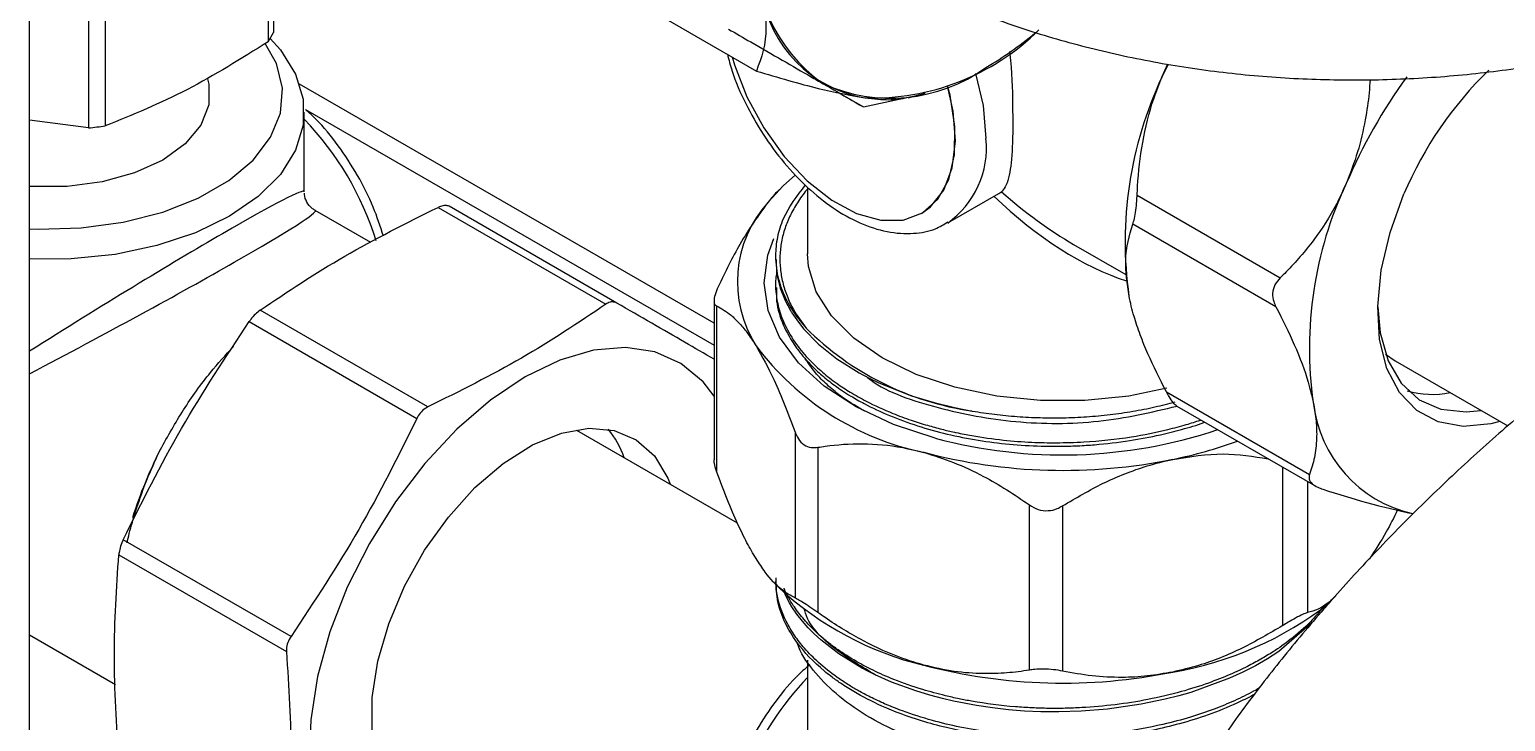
# Model space of a CAD drawing. Extents: x 150 to 4150, y 50 to 2920.
# Drawn here: x 3420.8 to 3590.7, y 1158 to 1237.6 of the extents above; entities that cross this region are included whole.
import ezdxf

# ---------------------------------------------------------------- set-up
doc = ezdxf.new("R2010")
doc.units = 0
doc.header["$LTSCALE"] = 10
doc.linetypes.add('SLD-KATı', pattern=[0])
doc.layers.get('0').update_dxf_attribs({"linetype": 'CONTINUOUS'})

msp = doc.modelspace()

# ---------------------------------------------------------------- linework, layer by layer
at = {"color": 7, "linetype": 'SLD-KATı'}
for p, q in [((3420.81, 1128), (3420.81, 1259.64)), ((3448.88, 1259.34), (3448.88, 1237.3)), ((3448.27, 1258.26), (3448.27, 1236.23)), ((3427.61, 1248.34), (3427.61, 1226.31)), ((3429.53, 1248.57), (3429.53, 1226.54)), ((3489.51, 1241.51), (3504.48, 1232.86)), ((3551.15, 1232.15), (3551.83, 1233.68)), ((3551.15, 1232.15), (3551.9, 1233.64)), ((3499.6, 1203.81), (3451.9, 1231.34)), ((3513.88, 1230.4), (3516.79, 1228.72)), ((3521.93, 1229.79), (3523.89, 1230.3)), ((3522.23, 1229.87), (3523.89, 1230.3)), ((3516.79, 1228.72), (3522.31, 1229.92)), ((3427.61, 1226.31), (3420.81, 1227.2)), ((3452.43, 1218.96), (3452.43, 1228.12)), ((3507.15, 1219.23), (3507.05, 1219.14)), ((3510.36, 1219.46), (3510.36, 1211.81)), ((3526.49, 1215.36), (3532.36, 1218.74)), ((3548.29, 1218.57), (3564.77, 1209.06)), ((3460.09, 1213.1), (3453.68, 1216.8)), ((3467.85, 1217.16), (3487.16, 1206.01)), ((3488.41, 1206.14), (3469.1, 1217.28)), ((3523.49, 1216.47), (3523.49, 1216.47)), ((3564.27, 1205.7), (3547.79, 1215.21)), ((3506.68, 1211.57), (3506.68, 1211.16)), ((3540.98, 1212.89), (3546.98, 1209.43)), ((3506.68, 1208.33), (3506.68, 1207.92)), ((3499.6, 1206.39), (3499.6, 1188.09)), ((3466.65, 1194.18), (3447.35, 1205.32)), ((3499.89, 1205.8), (3499.89, 1186.77)), ((3446.1, 1204), (3465.4, 1192.86)), ((3576.89, 1200.24), (3577.98, 1199.48)), ((3577.98, 1199.48), (3590.95, 1191.99)), ((3551.66, 1195.92), (3568.14, 1186.41)), ((3552.88, 1194.27), (3568.86, 1185.04)), ((3502.29, 1180.8), (3483.81, 1191.47)), ((3508.98, 1172.14), (3508.98, 1191.17)), ((3511.55, 1189.53), (3511.55, 1170.5)), ((3535.9, 1163.86), (3535.9, 1182.89)), ((3539.72, 1182.79), (3539.72, 1163.76)), ((3450.91, 1167.75), (3431.6, 1178.89)), ((3431.08, 1177.15), (3450.39, 1166.01)), ((3506.6, 1173.86), (3507.15, 1173.31)), ((3570.21, 1171.44), (3569.9, 1171.04)), ((3420.81, 1167.94), (3430.71, 1162.22)), ((3510.36, 1165), (3510.36, 1154.75))]:
    msp.add_line(p, q, dxfattribs=at)
at = {"color": 8, "linetype": 'SLD-KATı'}
for p, q in [((3452.58, 1228.41), (3499.6, 1201.27)), ((3565.06, 1169), (3565.06, 1187.24)), ((3567.89, 1185.6), (3567.89, 1170.49))]:
    msp.add_line(p, q, dxfattribs=at)
at = {"color": 7, "linetype": 'SLD-KATı', "flags": 128}
for points in [[(3448.5, 1236.6), (3449.68, 1235.29), (3451.43, 1232.51), (3452.32, 1229.6), (3452.32, 1226.64), (3451.43, 1223.73), (3449.68, 1220.95), (3447.12, 1218.39), (3443.83, 1216.13), (3439.91, 1214.23), (3435.47, 1212.75), (3430.66, 1211.74), (3425.62, 1211.23), (3420.81, 1211.21)], [(3420.81, 1214.7), (3421.82, 1214.66), (3426.77, 1214.79), (3431.6, 1215.45), (3436.14, 1216.61), (3440.23, 1218.22), (3443.74, 1220.25), (3446.54, 1222.61), (3448.54, 1225.23), (3449.68, 1228.02), (3449.91, 1230.88), (3449.22, 1233.71), (3447.99, 1235.96)], [(3501.67, 1234.49), (3501.94, 1233.57), (3503.38, 1229.87), (3505.32, 1226.3), (3507.67, 1223.03), (3510.31, 1220.22), (3513.14, 1217.99), (3516.01, 1216.46), (3518.79, 1215.68), (3521.35, 1215.7), (3523.58, 1216.52), (3525.36, 1218.1), (3526.61, 1220.36), (3527.28, 1223.2), (3527.33, 1226.48)], [(3441.3, 1231.94), (3441.44, 1231.36), (3441.44, 1228.96), (3440.52, 1226.63), (3438.72, 1224.48), (3436.14, 1222.61), (3432.9, 1221.12), (3429.17, 1220.08), (3425.13, 1219.55), (3420.99, 1219.55), (3420.81, 1219.56)], [(3523.49, 1216.47), (3524.53, 1217.22), (3526.05, 1219.15), (3527.02, 1221.71), (3527.38, 1224.79), (3527.12, 1228.25), (3526.48, 1231.14)], [(3527.33, 1226.48), (3526.76, 1230.06), (3526.48, 1231.14)], [(3508.98, 1220.91), (3507.55, 1219.64), (3505.82, 1217.76)], [(3590.04, 1192.51), (3588.99, 1192.24), (3585.83, 1191.94), (3582.96, 1192.46), (3580.49, 1193.78), (3578.5, 1195.84), (3577.05, 1198.59), (3576.2, 1201.94), (3575.98, 1205.75), (3576.38, 1209.91), (3577.41, 1214.28), (3579.01, 1218.7)], [(3525.06, 1190.58), (3520.26, 1192.17), (3515.97, 1194.18), (3512.29, 1196.57), (3509.33, 1199.27), (3507.15, 1202.2), (3505.81, 1205.3), (3505.36, 1208.48), (3505.79, 1211.67), (3506.49, 1213.58)], [(3551.71, 1196.33), (3547.33, 1195.43), (3542.29, 1194.92), (3537.17, 1194.92), (3532.13, 1195.43), (3527.32, 1196.44), (3522.88, 1197.92), (3518.96, 1199.82), (3515.67, 1202.09), (3513.11, 1204.65), (3511.36, 1207.42), (3510.47, 1210.33), (3510.36, 1211.81)], [(3506.74, 1211.16), (3506.8, 1209.57), (3507.21, 1207.84), (3507.77, 1206.44), (3508.39, 1205.28), (3508.48, 1205.13), (3508.49, 1205.11), (3508.49, 1205.11), (3508.49, 1205.11), (3508.49, 1205.11), (3508.49, 1205.11), (3508.49, 1205.11), (3508.5, 1205.1), (3508.51, 1205.09), (3508.55, 1205.01), (3508.73, 1204.73), (3509.11, 1204.19), (3509.91, 1203.17), (3511.62, 1201.41), (3513.74, 1199.72), (3516.3, 1198.11), (3516.8, 1197.84), (3517.53, 1197.46), (3518.56, 1196.96), (3522.34, 1195.47), (3524.92, 1194.68), (3527.26, 1194.11), (3529.32, 1193.7)], [(3575.98, 1205.7), (3576.26, 1202.7), (3577.18, 1199.49), (3578.69, 1196.9), (3580.74, 1195.01), (3583.26, 1193.9), (3586.15, 1193.6), (3587.85, 1193.78)], [(3499.6, 1195.42), (3498.33, 1197.05), (3495.79, 1199.17), (3492.8, 1200.51), (3489.42, 1201.02), (3485.73, 1200.71), (3481.85, 1199.57), (3477.86, 1197.64)], [(3477.86, 1197.64), (3473.87, 1194.97), (3469.99, 1191.62), (3466.3, 1187.68), (3462.92, 1183.26), (3459.93, 1178.46), (3457.39, 1173.42), (3455.39, 1168.27), (3453.97, 1163.13), (3453.17, 1158.14), (3453.01, 1153.42), (3453.5, 1149.12), (3454.61, 1145.32), (3456.32, 1142.13), (3458.6, 1139.64), (3461.37, 1137.91), (3464.57, 1136.98), (3465.47, 1136.88)], [(3472.06, 1146.29), (3469.02, 1146.14), (3466.28, 1146.81), (3463.96, 1148.28), (3462.15, 1150.5), (3460.9, 1153.38), (3460.26, 1156.83), (3460.26, 1160.71), (3460.9, 1164.88), (3462.15, 1169.21), (3463.96, 1173.52), (3466.28, 1177.67), (3469.02, 1181.5), (3472.08, 1184.88), (3475.34, 1187.68), (3478.7, 1189.8), (3482.03, 1191.17), (3485.2, 1191.73), (3488.11, 1191.47), (3490.65, 1190.4), (3492.73, 1188.55), (3494.27, 1185.99), (3494.56, 1185.27)], [(3568.43, 1169.34), (3564.6, 1166.01), (3563.3, 1165.18), (3561.92, 1164.38), (3560.46, 1163.63), (3558.93, 1162.93), (3554.48, 1161.31), (3553.09, 1160.91), (3551.51, 1160.51), (3548.74, 1159.93), (3544.9, 1159.38), (3541.84, 1159.14), (3539.27, 1159.06), (3537.21, 1159.08), (3535.33, 1159.16), (3533.47, 1159.31), (3531.63, 1159.52), (3529.81, 1159.79), (3527.17, 1160.3), (3525.89, 1160.6), (3524.43, 1160.99), (3522.82, 1161.48), (3520.03, 1162.49), (3518.16, 1163.32), (3517.06, 1163.87), (3516.79, 1164.01), (3516.71, 1164.05), (3516.69, 1164.07), (3516.68, 1164.07), (3516.68, 1164.07), (3516.68, 1164.07), (3516.68, 1164.07), (3516.68, 1164.07), (3516.68, 1164.07), (3516.68, 1164.07), (3516.68, 1164.07), (3513.95, 1165.74), (3511.88, 1167.35), (3511.14, 1168.03), (3510.43, 1168.75), (3509.76, 1169.52), (3509.13, 1170.32), (3508.56, 1171.17), (3508.3, 1171.6), (3507.85, 1172.44), (3507.59, 1173.07)]]:
    msp.add_lwpolyline(points, dxfattribs=at)
at = {"color": 8, "linetype": 'SLD-KATı', "flags": 128}
msp.add_lwpolyline([(3529.69, 1232.59), (3530.56, 1228.88), (3530.89, 1225.08)], dxfattribs=at)
at = {"color": 7, "linetype": 'SLD-KATı'}
for centre, radius, start, end in [((3523.15, 1246.72), 18.87, 174.3796, 234.302), ((3519.38, 1244.02), 14.45, 188.2506, 260.3004), ((3438.43, 1242.53), 11.69, 327.361, 333.4362), ((3517.93, 1256.88), 27.12, 267.9322, 314.6426), ((3509.8, 1269.33), 41.78, 300.3215, 309.7771), ((3519.91, 1248.59), 18.86, 245.686, 305.6182), ((3591.29, 1213.22), 44.38, 154.7523, 188.1386), ((3631.63, 1194.49), 64.48, 144.2192, 156.7924), ((3619.1, 1201.72), 43.54, 134.1406, 157.0383), ((3423.21, 1270.69), 44.6, 275.6577, 278.1461), ((3612.5, 1200.97), 44.38, 154.7523, 188.1386), ((3515.93, 1208.58), 13.65, 137.7439, 212.6629), ((3534.09, 1227.2), 33.83, 225.0362, 261.8826), ((3530.3, 1220.58), 32.31, 216.8226, 258.2594), ((3582.29, 1206.03), 10.41, 253.8307, 281.2263), ((3583.24, 1196.3), 14.76, 186.2711, 257.2492), ((3478.81, 1184.66), 11.07, 19.3432, 38.9157), ((3539.68, 1245.04), 56.39, 254.966, 288.4971), ((3484.02, 1165.06), 53.9, 153.3031, 162.3327), ((3541.99, 1239.2), 52.11, 281.5157, 290.0402), ((3539.77, 1249.76), 62.89, 255.2191, 281.5772), ((3532.37, 1200.55), 37.13, 227.2047, 256.5309), ((3545.6, 1203.53), 40.46, 279.665, 307.8284), ((3539.77, 1225.26), 62.89, 255.2191, 281.5772)]:
    msp.add_arc(centre, radius, start, end, dxfattribs=at)
at = {"color": 8, "linetype": 'SLD-KATı'}
for centre, radius, start, end in [((3426.91, 1202.78), 35.4, 17.2802, 43.8501), ((3520.38, 1223.98), 10.57, 305.3259, 5.9863), ((3536.16, 1138.34), 35.7, 136.2812, 156.8556)]:
    msp.add_arc(centre, radius, start, end, dxfattribs=at)
for centre, major_axis, ratio, start_param, end_param in [((3423.06, 1200.56), (29.37, 18.43), 0.035338, 6.261011, 7.908435), ((3539.73, 1247.54), (-20.38, 38.24), 0.553327, 2.10192, 2.627245), ((3539.73, 1247.54), (-22.93, 36.76), 0.553327, 2.064322, 2.33744), ((3423.06, 1200.56), (30.65, 16.22), 0.035197, 4.62033, 6.305272)]:
    msp.add_ellipse(centre, major_axis=major_axis, ratio=ratio, start_param=start_param, end_param=end_param, dxfattribs=at)
at = {"color": 7, "linetype": 'SLD-KATı'}
for points, knots in [([(3517.88, 1245.41), (3519.09, 1244.74), (3522.47, 1242.86), (3528.37, 1240.16), (3535.66, 1237.48), (3543.28, 1235.32), (3551.15, 1233.66), (3559.19, 1232.51), (3567.35, 1231.88), (3575.56, 1231.77), (3583.74, 1232.16), (3591.85, 1233.07), (3599.81, 1234.5), (3607.58, 1236.44), (3615.07, 1238.91), (3622.21, 1241.85), (3626.59, 1244.23), (3628.76, 1245.41)], [0, 0, 0, 0, 0.03871, 0.107775, 0.176742, 0.245549, 0.314095, 0.38239, 0.450503, 0.518536, 0.586609, 0.654813, 0.723269, 0.792104, 0.86143, 0.931322, 1, 1, 1, 1]), ([(3505.08, 1241.95), (3505.32, 1240.55), (3505.95, 1236.88), (3505.04, 1234.4), (3504.48, 1232.86)], [0, 0, 0, 0, 0.3814192, 1, 1, 1, 1]), ([(3501.26, 1237.69), (3502.12, 1237.19), (3504.28, 1235.94), (3507.54, 1234.06), (3510.31, 1232.46), (3511.68, 1231.67), (3512.14, 1231.4)], [0, 0, 0, 0, 0.2056137, 0.5170117, 0.8361666, 1, 1, 1, 1]), ([(3448.27, 1236.23), (3445.18, 1234.29), (3438.93, 1230.37), (3432.68, 1227.82), (3429.53, 1226.54)], [0, 0, 0, 0, 0.495844, 1, 1, 1, 1]), ([(3533.6, 1235.1), (3533.62, 1235), (3533.89, 1232.88), (3533.98, 1228.82), (3533.99, 1223.91), (3533.61, 1220.53), (3533.09, 1219.31), (3532.71, 1218.97), (3532.68, 1218.95)], [0, 0, 0, 0, 0.0113269, 0.2544615, 0.4982415, 0.7292039, 0.9802212, 1, 1, 1, 1]), ([(3501.13, 1234.8), (3501.3, 1234.15), (3501.79, 1232.25), (3503.18, 1229.1), (3505.19, 1225.52), (3507.62, 1222.23), (3510.34, 1219.36), (3513.28, 1217), (3516.37, 1215.27), (3519.51, 1214.24), (3522.45, 1214.05), (3524.85, 1214.47), (3526.04, 1215.19), (3526.5, 1215.48)], [0, 0, 0, 0, 0.051577, 0.151305, 0.250879, 0.350554, 0.450535, 0.551122, 0.652565, 0.754773, 0.855993, 0.943416, 1, 1, 1, 1]), ([(3504.48, 1232.86), (3506.95, 1232.12), (3511.64, 1230.72), (3515.24, 1230.09), (3516.95, 1229.78)], [0, 0, 0, 0, 0.527508, 1, 1, 1, 1]), ([(3548.29, 1218.57), (3548.31, 1218.91), (3548.41, 1220.94), (3548.84, 1224.69), (3549.86, 1228.91), (3550.82, 1231.33), (3551.15, 1232.15)], [0, 0, 0, 0, 0.073265, 0.436543, 0.808871, 1, 1, 1, 1]), ([(3575.1, 1231.86), (3575.07, 1231.36), (3574.97, 1229.82), (3574.54, 1227.02), (3573.75, 1223.48), (3572.83, 1221.1), (3572.36, 1219.9)], [0, 0, 0, 0, 0.121569, 0.376227, 0.685187, 1, 1, 1, 1]), ([(3512.14, 1231.4), (3513.28, 1230.75), (3515.69, 1229.36), (3516.41, 1228.94), (3516.79, 1228.72)], [0, 0, 0, 0, 0.472492, 1, 1, 1, 1]), ([(3461.54, 1213.86), (3461.18, 1214.97), (3460.41, 1217.34), (3458.62, 1220.88), (3456.38, 1224.3), (3454.33, 1226.86), (3452.98, 1228.06), (3452.58, 1228.41)], [0, 0, 0, 0, 0.2053976, 0.4374908, 0.6695158, 0.9020226, 1, 1, 1, 1]), ([(3516.95, 1229.78), (3517.46, 1229.72), (3518.95, 1229.55), (3520.71, 1229.53), (3521.56, 1229.75), (3521.92, 1229.84)], [0, 0, 0, 0, 0.235119, 0.681152, 1, 1, 1, 1]), ([(3510.09, 1219.75), (3509.12, 1218.47), (3507.9, 1216.85), (3507.16, 1214.78), (3506.88, 1213.72), (3506.72, 1212.66), (3506.66, 1211.47), (3506.74, 1210.22), (3507.02, 1208.77), (3507.62, 1207.04), (3508.63, 1205.14), (3509.71, 1203.84), (3510.19, 1203.26)], [0, 0, 0, 0, 0.2434343, 0.3071008, 0.3698877, 0.4317949, 0.4928225, 0.5784421, 0.6524717, 0.7473008, 0.8875999, 1, 1, 1, 1]), ([(3572.36, 1219.9), (3572, 1219.1), (3570.94, 1216.79), (3568.66, 1213.29), (3566.35, 1210.62), (3565, 1209.28), (3564.77, 1209.06)], [0, 0, 0, 0, 0.191127, 0.553705, 0.926736, 1, 1, 1, 1]), ([(3453.68, 1216.84), (3453.55, 1216.91), (3453.16, 1217.12), (3452.71, 1217.75), (3452.44, 1218.39), (3452.46, 1218.75), (3452.46, 1218.8)], [0, 0, 0, 0, 0.179641, 0.552086, 0.933147, 1, 1, 1, 1]), ([(3507.05, 1219.12), (3507.02, 1219.1), (3506.62, 1218.76), (3506.2, 1218.24), (3505.82, 1217.76)], [0, 0, 0, 0, 0.0729974, 1, 1, 1, 1]), ([(3510.46, 1219.37), (3510.39, 1219.3), (3509.9, 1218.76), (3509.18, 1217.71), (3508.34, 1216.25), (3507.73, 1214.75), (3507.33, 1213.2), (3507.15, 1211.64), (3507.2, 1210.08), (3507.46, 1208.51), (3507.97, 1206.95), (3508.79, 1205.17), (3509.67, 1203.97), (3510.19, 1203.26)], [0, 0, 0, 0, 0.015374, 0.110151, 0.201597, 0.29367, 0.387672, 0.482328, 0.575452, 0.669212, 0.764976, 0.861431, 1, 1, 1, 1]), ([(3532.36, 1218.75), (3532.46, 1218.8), (3532.6, 1218.89), (3532.66, 1218.93), (3532.68, 1218.95)], [0, 0, 0, 0, 0.703452, 1, 1, 1, 1]), ([(3547.79, 1215.21), (3547.86, 1215.42), (3547.99, 1215.83), (3548.15, 1216.79), (3548.25, 1217.75), (3548.28, 1218.34), (3548.29, 1218.57)], [0, 0, 0, 0, 0.280694, 0.562832, 0.82575, 1, 1, 1, 1]), ([(3447.35, 1205.32), (3450.51, 1207.44), (3456.83, 1211.68), (3464.18, 1215.33), (3467.85, 1217.16)], [0, 0, 0, 0, 0.5, 1, 1, 1, 1]), ([(3469.1, 1217.28), (3468.97, 1217.33), (3468.7, 1217.43), (3468.23, 1217.32), (3467.94, 1217.19), (3467.85, 1217.16)], [0, 0, 0, 0, 0.4171162, 0.8343167, 1, 1, 1, 1]), ([(3505.82, 1217.76), (3504.72, 1216.25), (3502.72, 1213.49), (3500.89, 1209.7), (3500.07, 1208)], [0, 0, 0, 0, 0.55101, 1, 1, 1, 1]), ([(3547.36, 1206.93), (3547.15, 1208.37), (3546.7, 1211.59), (3547.4, 1213.92), (3547.79, 1215.21)], [0, 0, 0, 0, 0.444644, 1, 1, 1, 1]), ([(3617.75, 1211.42), (3616.7, 1210.8), (3613.6, 1208.98), (3608.43, 1205.6), (3602.28, 1201.21), (3596.23, 1196.49), (3590.29, 1191.49), (3584.51, 1186.25), (3578.92, 1180.81), (3573.56, 1175.2), (3568.47, 1169.47), (3563.7, 1163.66), (3559.27, 1157.78), (3555.22, 1151.84), (3551.59, 1145.84), (3549.14, 1141.15), (3547.92, 1138.45), (3547.62, 1137.77)], [0, 0, 0, 0, 0.037972, 0.111775, 0.184186, 0.255551, 0.326247, 0.396562, 0.466733, 0.536959, 0.607403, 0.678306, 0.749958, 0.822741, 0.897188, 0.974051, 1, 1, 1, 1]), ([(3506.8, 1209.63), (3506.76, 1209.42), (3506.63, 1208.69), (3506.69, 1207.35), (3506.99, 1205.55), (3507.73, 1203.51), (3508.94, 1201.46), (3510.46, 1199.66), (3512.05, 1198.16), (3513.61, 1196.94), (3515.31, 1195.83), (3517.4, 1194.65), (3519.76, 1193.57), (3522.16, 1192.67), (3524.06, 1192.08), (3525.73, 1191.62), (3526.85, 1191.36), (3528, 1191.11), (3529.85, 1190.75), (3532.75, 1190.34), (3536.01, 1190.09), (3539.11, 1190.03), (3542.96, 1190.14), (3547.3, 1190.61), (3551.2, 1191.39), (3553.81, 1192.1), (3555.07, 1192.48), (3555.62, 1192.67), (3555.64, 1192.68)], [0, 0, 0, 0, 0.016002, 0.055239, 0.100626, 0.152161, 0.212455, 0.263155, 0.302744, 0.343896, 0.376849, 0.413988, 0.470238, 0.506097, 0.53675, 0.563161, 0.585332, 0.588584, 0.615634, 0.668603, 0.715504, 0.755186, 0.800214, 0.87833, 0.940572, 0.973247, 0.99885, 1, 1, 1, 1]), ([(3500.07, 1208), (3499.94, 1207.69), (3499.68, 1207.07), (3499.56, 1206.35), (3499.66, 1205.94), (3499.82, 1205.84), (3499.89, 1205.8)], [0, 0, 0, 0, 0.280694, 0.562832, 0.82575, 1, 1, 1, 1]), ([(3506.79, 1207.92), (3506.77, 1207.4), (3506.72, 1205.96), (3507.48, 1203.63), (3508.63, 1201.54), (3509.81, 1200.02), (3510.79, 1198.94), (3511.99, 1197.81), (3513.52, 1196.6), (3515.15, 1195.52), (3518.14, 1193.82), (3522.85, 1191.86), (3529.84, 1190.2), (3535.21, 1189.7), (3538.51, 1189.64), (3539.58, 1189.65), (3540.38, 1189.67), (3540.94, 1189.68), (3541.92, 1189.72), (3544.12, 1189.86), (3547.32, 1190.24), (3550.66, 1190.87), (3553.49, 1191.6), (3555.2, 1192.08), (3556.04, 1192.41), (3556.08, 1192.42)], [0, 0, 0, 0, 0.040896, 0.111434, 0.182193, 0.210392, 0.239663, 0.27612, 0.312577, 0.354778, 0.386545, 0.498582, 0.609214, 0.715873, 0.734036, 0.752955, 0.762674, 0.768608, 0.777337, 0.805412, 0.864839, 0.918305, 0.956531, 0.998234, 1, 1, 1, 1]), ([(3564.77, 1209.06), (3564.54, 1208.8), (3564.09, 1208.27), (3563.83, 1207.28), (3563.94, 1206.39), (3564.17, 1205.9), (3564.27, 1205.7)], [0, 0, 0, 0, 0.2806938, 0.5628322, 0.8257499, 1, 1, 1, 1]), ([(3488.41, 1206.14), (3488.24, 1206.2), (3487.92, 1206.33), (3487.47, 1206.21), (3487.23, 1206.06), (3487.16, 1206.01)], [0, 0, 0, 0, 0.417116, 0.834317, 1, 1, 1, 1]), ([(3551.66, 1195.92), (3550.91, 1197.39), (3549.79, 1199.6), (3548.63, 1202.48), (3547.86, 1204.73), (3547.53, 1206.17), (3547.36, 1206.93)], [0, 0, 0, 0, 0.382246, 0.577663, 0.77475, 1, 1, 1, 1]), ([(3447.35, 1205.32), (3447.17, 1205.18), (3446.81, 1204.9), (3446.38, 1204.4), (3446.16, 1204.09), (3446.1, 1204)], [0, 0, 0, 0, 0.417116, 0.834317, 1, 1, 1, 1]), ([(3499.6, 1199.68), (3498.49, 1200.31), (3495.19, 1202.22), (3491.12, 1204.57), (3488.41, 1206.14)], [0, 0, 0, 0, 0.333935, 1, 1, 1, 1]), ([(3499.89, 1205.8), (3500.44, 1205.5), (3501.27, 1205.05), (3502.45, 1203.9), (3503.41, 1202.77), (3504.08, 1201.76), (3504.43, 1201.21)], [0, 0, 0, 0, 0.382246, 0.577663, 0.77475, 1, 1, 1, 1]), ([(3564.27, 1205.7), (3565.01, 1204.24), (3566.51, 1201.27), (3567.9, 1197.56), (3568.39, 1195.46), (3568.57, 1194.69)], [0, 0, 0, 0, 0.382411, 0.774653, 1, 1, 1, 1]), ([(3431.6, 1178.89), (3433.75, 1183.2), (3438.07, 1191.87), (3443.41, 1199.95), (3446.1, 1204)], [0, 0, 0, 0, 0.497591, 1, 1, 1, 1]), ([(3435.87, 1189.27), (3436.73, 1190.81), (3438.47, 1193.91), (3441.34, 1197.92), (3443.39, 1200.16), (3444.28, 1201.13)], [0, 0, 0, 0, 0.357295, 0.719591, 1, 1, 1, 1]), ([(3504.43, 1201.21), (3505.13, 1199.97), (3506.71, 1197.18), (3508.17, 1193.31), (3508.98, 1191.17)], [0, 0, 0, 0, 0.444644, 1, 1, 1, 1]), ([(3516.97, 1193.68), (3516.14, 1194.16), (3514.65, 1195), (3512.96, 1196.4), (3511.35, 1197.9), (3510.56, 1199.05), (3510.1, 1199.73)], [0, 0, 0, 0, 0.2765942, 0.4920745, 0.6996137, 1, 1, 1, 1]), ([(3517.13, 1197.67), (3517.31, 1197.53), (3519.33, 1195.92), (3525.26, 1193.93), (3534.22, 1192.21), (3543.96, 1192.19), (3549.93, 1193.57), (3552.9, 1194.26)], [0, 0, 0, 0, 0.023762, 0.270721, 0.513166, 0.757835, 1, 1, 1, 1]), ([(3529.32, 1193.7), (3530.17, 1193.57), (3531.87, 1193.3), (3534.48, 1193.05), (3537.12, 1192.92), (3539.79, 1192.91), (3542.49, 1193.03), (3545.17, 1193.28), (3547.8, 1193.66), (3550.31, 1194.14), (3551.91, 1194.56), (3552.68, 1194.77)], [0, 0, 0, 0, 0.110031, 0.220765, 0.330801, 0.44157, 0.554647, 0.668521, 0.780812, 0.893883, 1, 1, 1, 1]), ([(3552.88, 1194.28), (3552.87, 1194.28), (3552.76, 1194.3), (3552.44, 1194.65), (3552.02, 1195.25), (3551.76, 1195.73), (3551.66, 1195.92)], [0, 0, 0, 0, 0.018913, 0.403731, 0.762334, 1, 1, 1, 1]), ([(3568.57, 1194.69), (3568.69, 1193.96), (3568.94, 1192.51), (3568.99, 1190.38), (3568.76, 1188.3), (3568.35, 1187.04), (3568.14, 1186.41)], [0, 0, 0, 0, 0.220853, 0.444668, 0.720511, 1, 1, 1, 1]), ([(3465.4, 1192.86), (3463.26, 1188.55), (3458.94, 1179.88), (3453.59, 1171.81), (3450.91, 1167.75)], [0, 0, 0, 0, 0.497591, 1, 1, 1, 1]), ([(3466.65, 1194.18), (3466.45, 1194.05), (3466.03, 1193.81), (3465.63, 1193.29), (3465.45, 1192.95), (3465.4, 1192.86)], [0, 0, 0, 0, 0.4171164, 0.8343171, 1, 1, 1, 1]), ([(3508.98, 1191.17), (3509.12, 1190.86), (3509.39, 1190.24), (3510.12, 1189.66), (3510.87, 1189.46), (3511.36, 1189.51), (3511.55, 1189.53)], [0, 0, 0, 0, 0.280694, 0.562832, 0.82575, 1, 1, 1, 1]), ([(3432.04, 1178.53), (3432.12, 1178.88), (3432.4, 1180.11), (3433.16, 1182.66), (3434.32, 1185.92), (3435.39, 1188.24), (3435.87, 1189.27)], [0, 0, 0, 0, 0.0981634, 0.3442449, 0.7083249, 1, 1, 1, 1]), ([(3511.55, 1189.53), (3511.83, 1189.57), (3513.49, 1189.83), (3516.69, 1190.04), (3520.54, 1189.72), (3522.92, 1189.14), (3523.72, 1188.95)], [0, 0, 0, 0, 0.073265, 0.436543, 0.808871, 1, 1, 1, 1]), ([(3499.89, 1186.77), (3499.78, 1187.09), (3499.61, 1187.6), (3499.62, 1187.96), (3499.63, 1188.09)], [0, 0, 0, 0, 0.638346, 1, 1, 1, 1]), ([(3523.72, 1188.95), (3524.87, 1188.59), (3527.2, 1187.86), (3530.4, 1186.33), (3533.31, 1184.67), (3535.03, 1183.49), (3535.9, 1182.89)], [0, 0, 0, 0, 0.272941, 0.55138, 0.774807, 1, 1, 1, 1]), ([(3539.72, 1182.79), (3541.26, 1183.69), (3543.58, 1185.07), (3546.87, 1186.5), (3549.55, 1187.47), (3551.4, 1187.91), (3552.39, 1188.14)], [0, 0, 0, 0, 0.382246, 0.577663, 0.77475, 1, 1, 1, 1]), ([(3552.39, 1188.14), (3554.35, 1188.45), (3558.16, 1189.05), (3561.67, 1188.48), (3563.37, 1188.21)], [0, 0, 0, 0, 0.514892, 1, 1, 1, 1]), ([(3504.43, 1176.72), (3504.08, 1177.31), (3503.38, 1178.49), (3502.27, 1180.79), (3501.09, 1183.53), (3500.29, 1185.68), (3499.89, 1186.77)], [0, 0, 0, 0, 0.220853, 0.444668, 0.720511, 1, 1, 1, 1]), ([(3568.14, 1186.41), (3568.1, 1186.23), (3568.02, 1185.86), (3568.38, 1185.33), (3568.99, 1184.95), (3569.47, 1184.77), (3569.66, 1184.7)], [0, 0, 0, 0, 0.280694, 0.562832, 0.82575, 1, 1, 1, 1]), ([(3569.66, 1184.7), (3571.4, 1184.15), (3575.28, 1182.92), (3578.31, 1182.26), (3579.99, 1181.9)], [0, 0, 0, 0, 0.44899, 1, 1, 1, 1]), ([(3535.9, 1182.89), (3536.22, 1182.7), (3536.88, 1182.3), (3538.02, 1182.17), (3538.99, 1182.38), (3539.51, 1182.67), (3539.72, 1182.79)], [0, 0, 0, 0, 0.280694, 0.562832, 0.82575, 1, 1, 1, 1]), ([(3578.27, 1182.31), (3577.84, 1181.44), (3576.79, 1179.34), (3575.67, 1177.65), (3575.01, 1176.66)], [0, 0, 0, 0, 0.41315, 1, 1, 1, 1]), ([(3431.6, 1178.89), (3431.49, 1178.64), (3431.28, 1178.14), (3431.13, 1177.54), (3431.09, 1177.24), (3431.08, 1177.15)], [0, 0, 0, 0, 0.417116, 0.834317, 1, 1, 1, 1]), ([(3431.08, 1153.47), (3430.83, 1157.55), (3430.32, 1165.74), (3430.83, 1173.33), (3431.08, 1177.15)], [0, 0, 0, 0, 0.497591, 1, 1, 1, 1]), ([(3508.98, 1172.14), (3508.42, 1172.44), (3507.31, 1173.06), (3505.76, 1174.7), (3504.79, 1176.18), (3504.43, 1176.72)], [0, 0, 0, 0, 0.382411, 0.774653, 1, 1, 1, 1]), ([(3561.84, 1161.11), (3561.76, 1161.06), (3561.1, 1160.69), (3559.36, 1159.85), (3556.58, 1158.71), (3553.28, 1157.68), (3549.8, 1156.85), (3546.57, 1156.31), (3543.7, 1156.01), (3541.51, 1155.87), (3539.65, 1155.81), (3538.43, 1155.81), (3537.19, 1155.84), (3535.23, 1155.91), (3532.28, 1156.16), (3529.11, 1156.64), (3526.21, 1157.25), (3522.77, 1158.19), (3519.14, 1159.54), (3516.13, 1161.09), (3514.25, 1162.28), (3513.14, 1163.08), (3511.25, 1164.58), (3509.33, 1166.6), (3507.71, 1169.32), (3506.84, 1171.67), (3506.74, 1173.3), (3506.69, 1174.09)], [0, 0, 0, 0, 0.004448, 0.035751, 0.087789, 0.136305, 0.181737, 0.234441, 0.267691, 0.296185, 0.320713, 0.341275, 0.344301, 0.369468, 0.418751, 0.462388, 0.499309, 0.541203, 0.613882, 0.671793, 0.702194, 0.726015, 0.743255, 0.832151, 0.885356, 0.944357, 1, 1, 1, 1]), ([(3562.37, 1161.81), (3562.15, 1161.68), (3561.24, 1161.16), (3559.52, 1160.33), (3557.1, 1159.33), (3554.36, 1158.4), (3550.75, 1157.44), (3546.42, 1156.65), (3542.38, 1156.29), (3539.5, 1156.21), (3537.43, 1156.23), (3534.77, 1156.34), (3531.48, 1156.66), (3527.95, 1157.26), (3524.54, 1158.07), (3521.66, 1159), (3519.31, 1159.94), (3517.64, 1160.72), (3516.29, 1161.44), (3515.45, 1161.93), (3514.63, 1162.45), (3513.37, 1163.29), (3511.65, 1164.66), (3510.05, 1166.28), (3508.81, 1167.88), (3507.61, 1169.92), (3506.79, 1172.17), (3506.75, 1173.85), (3506.73, 1174.5)], [0, 0, 0, 0, 0.01212, 0.049034, 0.085949, 0.126344, 0.1714, 0.239181, 0.301609, 0.329787, 0.351505, 0.382509, 0.43405, 0.482103, 0.527101, 0.579303, 0.612235, 0.640457, 0.664752, 0.685117, 0.688114, 0.713041, 0.761854, 0.805075, 0.841642, 0.883137, 0.955123, 1, 1, 1, 1]), ([(3569.74, 1171.17), (3569.26, 1170.58), (3568.17, 1169.26), (3566.19, 1167.53), (3564.2, 1166.12), (3562.53, 1165.11), (3560.9, 1164.23), (3558.9, 1163.3), (3556.37, 1162.3), (3553.22, 1161.3), (3548.42, 1160.17), (3543.86, 1159.61), (3540.01, 1159.46), (3538.1, 1159.45), (3536.19, 1159.51), (3533.2, 1159.7), (3530.39, 1160.06), (3527.74, 1160.57), (3525.85, 1161), (3523.29, 1161.69), (3520.5, 1162.67), (3518, 1163.77), (3516.14, 1164.76), (3514.67, 1165.65), (3513.44, 1166.49), (3512.34, 1167.35), (3511.33, 1168.24), (3510.26, 1169.32), (3509.4, 1170.35), (3508.68, 1171.36), (3508.17, 1172.22), (3507.8, 1172.88), (3507.67, 1173.25), (3507.65, 1173.29)], [0, 0, 0, 0, 0.040197, 0.090985, 0.128791, 0.153345, 0.17846, 0.209425, 0.246237, 0.289446, 0.339867, 0.434751, 0.458106, 0.481547, 0.505073, 0.528686, 0.592336, 0.611177, 0.632166, 0.667939, 0.716154, 0.753932, 0.78549, 0.810826, 0.833969, 0.857112, 0.880254, 0.903397, 0.937875, 0.95498, 0.974888, 0.997601, 1, 1, 1, 1]), ([(3571.16, 1172.43), (3570.9, 1172.17), (3569.76, 1171.03), (3568.71, 1170.72), (3567.89, 1170.49)], [0, 0, 0, 0, 0.225108, 1, 1, 1, 1]), ([(3588.8, 1119.64), (3589.02, 1120.11), (3589.58, 1121.35), (3590.89, 1123.83), (3592.85, 1127.1), (3595.33, 1130.8), (3598.31, 1134.83), (3601.74, 1139.11), (3605.58, 1143.52), (3609.74, 1147.96), (3614.17, 1152.35), (3618.75, 1156.58), (3623.42, 1160.58), (3628.07, 1164.27), (3632.58, 1167.57), (3636.69, 1170.33), (3639.14, 1171.78), (3640.25, 1172.45)], [0, 0, 0, 0, 0.036571, 0.097412, 0.160793, 0.226924, 0.295244, 0.365236, 0.436449, 0.508499, 0.581058, 0.653837, 0.726521, 0.798795, 0.87036, 0.940874, 1, 1, 1, 1]), ([(3511.55, 1170.5), (3511.24, 1170.72), (3510.61, 1171.15), (3509.8, 1171.68), (3509.26, 1172), (3509.06, 1172.1), (3508.98, 1172.14)], [0, 0, 0, 0, 0.280694, 0.562832, 0.82575, 1, 1, 1, 1]), ([(3518.2, 1163.3), (3516.64, 1164.23), (3513.07, 1166.35), (3510.39, 1169.12), (3510.02, 1170.81), (3510.01, 1170.85)], [0, 0, 0, 0, 0.430037, 0.98471, 1, 1, 1, 1]), ([(3523.72, 1164.45), (3522.92, 1164.69), (3520.58, 1165.39), (3516.73, 1167.16), (3513.53, 1169.11), (3511.83, 1170.3), (3511.55, 1170.5)], [0, 0, 0, 0, 0.191127, 0.553705, 0.926736, 1, 1, 1, 1]), ([(3567.89, 1170.49), (3567.73, 1170.43), (3567.39, 1170.31), (3566.58, 1169.9), (3565.77, 1169.44), (3565.26, 1169.13), (3565.06, 1169)], [0, 0, 0, 0, 0.280694, 0.562832, 0.82575, 1, 1, 1, 1]), ([(3565.06, 1169), (3563.52, 1168.1), (3560.41, 1166.27), (3556.09, 1164.53), (3553.38, 1163.88), (3552.39, 1163.65)], [0, 0, 0, 0, 0.382411, 0.774653, 1, 1, 1, 1]), ([(3450.91, 1167.75), (3450.77, 1167.51), (3450.49, 1167.04), (3450.37, 1166.43), (3450.39, 1166.1), (3450.39, 1166.01)], [0, 0, 0, 0, 0.417116, 0.834317, 1, 1, 1, 1]), ([(3450.39, 1166.01), (3450.64, 1161.93), (3451.16, 1153.74), (3450.65, 1146.15), (3450.39, 1142.33)], [0, 0, 0, 0, 0.497591, 1, 1, 1, 1]), ([(3535.81, 1153.06), (3534.94, 1153.15), (3533.2, 1153.33), (3529.8, 1153.88), (3525.66, 1154.87), (3521.08, 1156.52), (3516.98, 1158.62), (3513.53, 1161.08), (3510.92, 1163.88), (3509.48, 1165.9), (3509.18, 1167.01), (3509.16, 1167.06)], [0, 0, 0, 0, 0.069093, 0.138626, 0.277163, 0.419548, 0.560939, 0.70643, 0.847826, 0.993513, 1, 1, 1, 1]), ([(3510.64, 1164.52), (3510.21, 1164.14), (3508.81, 1162.95), (3506.68, 1160.39), (3504.43, 1156.99), (3502.97, 1154.32), (3502.43, 1152.83), (3502.35, 1152.58)], [0, 0, 0, 0, 0.125186, 0.399496, 0.673149, 0.946732, 1, 1, 1, 1]), ([(3535.9, 1163.86), (3535.04, 1163.74), (3533.32, 1163.5), (3530.43, 1163.42), (3527.22, 1163.63), (3524.9, 1164.17), (3523.72, 1164.45)], [0, 0, 0, 0, 0.223518, 0.448621, 0.721723, 1, 1, 1, 1]), ([(3539.72, 1163.76), (3539.38, 1163.82), (3538.7, 1163.94), (3537.55, 1164), (3536.59, 1163.96), (3536.09, 1163.89), (3535.9, 1163.86)], [0, 0, 0, 0, 0.280694, 0.562832, 0.82575, 1, 1, 1, 1]), ([(3552.39, 1163.65), (3551.42, 1163.48), (3549.47, 1163.13), (3546.35, 1162.98), (3543.06, 1163.14), (3540.84, 1163.55), (3539.72, 1163.76)], [0, 0, 0, 0, 0.2208532, 0.4446677, 0.7205109, 1, 1, 1, 1])]:
    msp.add_open_spline(points, degree=3, knots=knots, dxfattribs=at)
msp.add_open_spline([(3487.16, 1206.01), (3484, 1203.89), (3477.67, 1199.65), (3470.33, 1196), (3466.65, 1194.18)], degree=3, dxfattribs=at)

doc.saveas('drawing.dxf')
